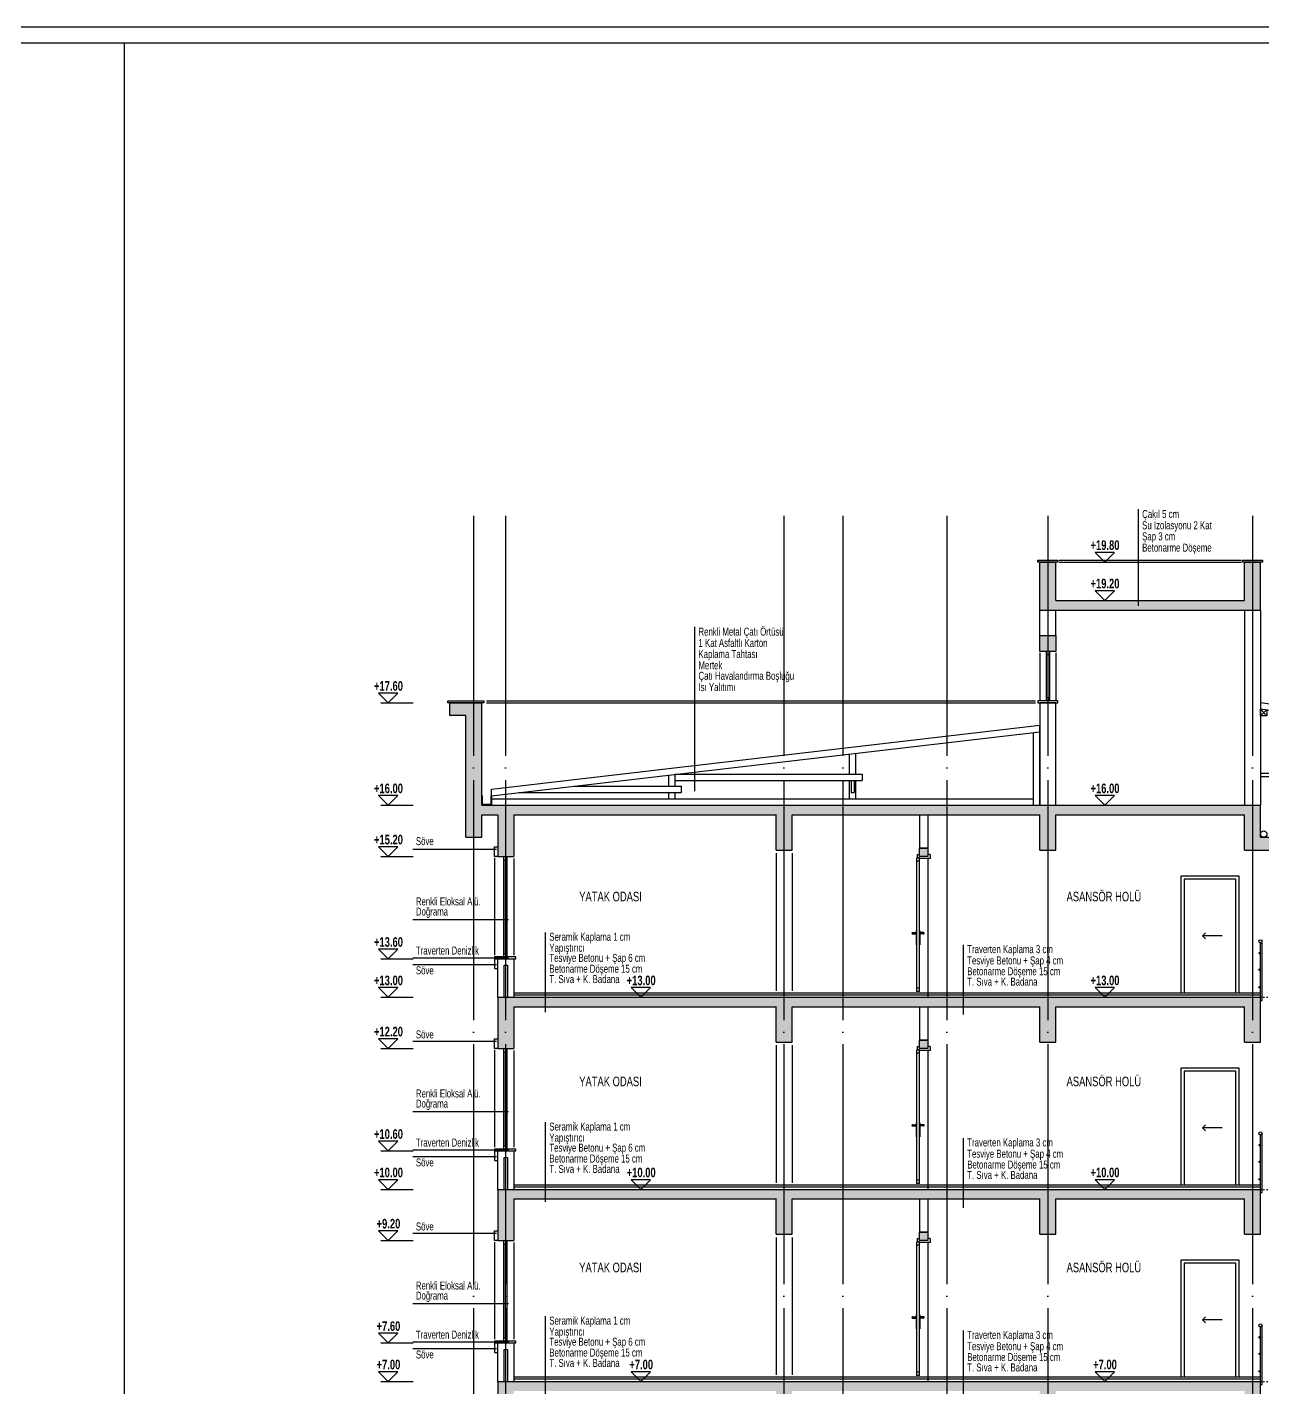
# Model space of a CAD drawing. Extents: x 460786 to 545292, y 30998 to 41694.
# Drawn here: x 505589 to 507520, y 39568 to 41694 of the extents above; entities that cross this region are included whole.
import ezdxf
from ezdxf.enums import TextEntityAlignment as Align

# ---------------------------------------------------------------- set-up
doc = ezdxf.new("R2010")
doc.units = 0
doc.header["$LTSCALE"] = 50
doc.header["$MEASUREMENT"] = 0
doc.linetypes.add('DASHDOT', pattern=[5.5, 5, -0.25, 0, -0.25])
doc.linetypes.add('DASHED', pattern=[0.1, 0, -0.1])
doc.layers.get('0').update_dxf_attribs({"linetype": 'CONTINUOUS'})
for name, color, linetype in [('A-Aks Dikey', 12, 'DASHDOT'), ('A-Betonarme', 6, 'CONTINUOUS'), ('A-Cam', 160, 'CONTINUOUS'), ('A-Dash', 9, 'DASHED'), ('A-Duvar', 7, 'CONTINUOUS'), ('A-Gör 2', 40, 'CONTINUOUS'), ('A-Gör 3', 25, 'CONTINUOUS'), ('A-Gör 4', 75, 'CONTINUOUS'), ('A-Kaplama', 133, 'CONTINUOUS'), ('A-Kapı', 2, 'CONTINUOUS'), ('A-Kot', 3, 'CONTINUOUS'), ('A-Lejant', 23, 'CONTINUOUS'), ('A-Malzeme', 32, 'CONTINUOUS'), ('A-Tarama 1', 9, 'CONTINUOUS'), ('A-Yazı 1', 200, 'CONTINUOUS')]:
    doc.layers.add(name, color=color, linetype=linetype)
doc.styles.add('blkan', font='arial.ttf', dxfattribs={"width": 0.9, "height": 12.5})
doc.styles.add('YAZI', font='arialbd.ttf', dxfattribs={"width": 0.9, "height": 150})

# ---------------------------------------------------------------- blocks, each defined once
blk = doc.blocks.new('A$C669F49F8')
at = {"layer": 'A-Betonarme', "ltscale": 20}
blk.add_line((24.7, 220), (11.7, 220), dxfattribs=at)
at = {"layer": 'A-Kapı', "ltscale": 20}
for p, q in [((11.7, 218), (7.5, 218)), ((7.5, 9), (7.5, 218)), ((11.7, 212.8), (7.5, 212.8)), ((8.2, 223), (8.2, 218)), ((8.2, 223), (11.7, 223)), ((8.2, 218), (11.7, 218)), ((11.7, 9), (11.7, 218)), ((11.7, 218), (11.7, 217)), ((28.2, 217), (11.7, 217)), ((28.2, 223), (24.7, 223)), ((24.7, 217), (24.7, 0)), ((28.2, 223), (28.2, 217)), ((11.7, 14.2), (7.5, 14.2)), ((11.7, 9), (7.5, 9))]:
    blk.add_line(p, q, dxfattribs=at)
at = {"layer": 'A-Kapı'}
for p, q in [((1, 101), (2, 101)), ((1, 101), (5.7, 101)), ((1, 99), (5.7, 99)), ((5.7, 101), (5.7, 99)), ((6.7, 100.9), (5.7, 100.9)), ((6.7, 99.1), (5.7, 99.1)), ((6.7, 104), (6.7, 82)), ((6.7, 104), (7.5, 104)), ((12.5, 104), (11.7, 104)), ((12.5, 104), (12.5, 82)), ((12.5, 100.9), (13.5, 100.9)), ((12.5, 99.1), (13.5, 99.1)), ((13.5, 101), (13.5, 99)), ((18.2, 101), (13.5, 101)), ((18.2, 99), (13.5, 99)), ((18.2, 101), (17.2, 101)), ((6.7, 82), (7.5, 82)), ((12.5, 82), (11.7, 82))]:
    blk.add_line(p, q, dxfattribs=at)
for centre, start, end in [((1, 100), 90, 270), ((18.2, 100), 270, 90)]:
    blk.add_arc(centre, 1, start, end, dxfattribs=at)
blk = doc.blocks.new('kot-k')
for p, q in [((9.4, 0), (-32.7, 0)), ((-12.6, 12.6), (12.6, 12.6)), ((0, 0), (-12.6, 12.6)), ((0, 0), (12.6, 12.6))]:
    blk.add_line(p, q)
at = {"style": 'YAZI', "width": 0.7}
blk.add_attdef('KOT', text='', height=12.5, dxfattribs=at).set_placement((0, 22), align=Align.MIDDLE_CENTER)

msp = doc.modelspace()

# ---------------------------------------------------------------- hatches: boundary and pattern name
at = {"layer": 'A-Tarama 1'}
h = msp.add_hatch(dxfattribs=at)
h.set_pattern_fill('ANSI33', color=256, scale=30, angle=180, style=0)
h.set_pattern_definition([(225, (46068.436, 5507.0595), (5.30330086, -5.30330086), []), (225, (46063.133, 5507.0595), (5.30330086, -5.30330086), [3.75, -1.875])])
h.paths.add_polyline_path([(515771.99, 38428.33), (515711.99, 38428.33), (515711.99, 38878.33), (514555.52, 38878.33), (514555.52, 38833.33), (513227.52, 38833.33), (513227.52, 38878.33), (511390.02, 38878.33), (511390.02, 38818.33), (511420.02, 38818.33), (511420.02, 38863.33), (511840.52, 38863.33), (511840.52, 38818.33), (511870.52, 38818.33), (511870.52, 38863.33), (512292.52, 38863.33), (512292.52, 38818.33), (512322.52, 38818.33), (512322.52, 38863.33), (512745.52, 38863.33), (512745.52, 38818.33), (512775.52, 38818.33), (512775.52, 38863.33), (513197.52, 38863.33), (513197.52, 38818.33), (513227.52, 38818.33), (514585.52, 38818.33), (514585.52, 38863.33), (515008.52, 38863.33), (515008.52, 38818.33), (515038.52, 38818.33), (515038.52, 38863.33), (515460.52, 38863.33), (515460.52, 38818.33), (515490.52, 38818.33), (515490.52, 38863.33), (515686.95, 38863.33), (515686.95, 38428.33), (508507.02, 38428.33), (508507.02, 38863.33), (508793.52, 38863.33), (508793.52, 38818.33), (508833.52, 38818.33), (508833.52, 38863.33), (509113.52, 38863.33), (509113.52, 38818.33), (509153.52, 38818.33), (509153.52, 38863.33), (509426.02, 38863.33), (509426.02, 38818.33), (509466.02, 38818.33), (509466.02, 38878.33), (508482.02, 38878.33), (508482.02, 38428.33), (508477.02, 38428.33), (508477.02, 38878.33), (507518.52, 38878.33), (507518.52, 38961.63), (507502.02, 38961.63), (507502.02, 38978.33), (506324.02, 38978.33), (506324.02, 38428.33), (506264.02, 38428.33), (506264.02, 38368.33), (515771.99, 38368.33)])
h.paths.add_polyline_path([(506349.02, 38428.33), (506349.02, 38963.33), (506687.02, 38963.33), (506687.02, 38918.33), (506707.02, 38918.33), (506707.02, 38963.33), (507157.02, 38963.33), (507157.02, 38918.33), (507197.02, 38918.33), (507197.02, 38963.33), (507478.52, 38963.33), (507478.52, 38918.33), (507488.52, 38918.33), (507488.52, 38863.33), (507803.52, 38863.33), (507803.52, 38818.33), (507843.52, 38818.33), (507843.52, 38863.33), (508452.02, 38863.33), (508452.02, 38428.33)], flags=16)
h.paths.add_polyline_path([(507611.81, 38911.65), (507581.02, 38911.65), (507581.02, 38928.31), (507550.1, 38928.31), (507550.1, 38944.97), (507532.02, 38944.97), (507532.02, 38961.63), (507518.52, 38961.63), (507518.52, 38928.32), (507611.09, 38878.33), (507642.49, 38878.33), (507642.49, 38894.99), (507611.81, 38894.99)], flags=16)
h.paths.add_polyline_path([(506784.02, 39263.33), (507171.02, 39263.33), (507171.02, 39208.33), (507196.02, 39208.33), (507196.02, 39263.33), (507491.02, 39263.33), (507491.02, 39208.33), (507516.02, 39208.33), (507516.02, 39278.33), (506324.02, 39278.33), (506324.02, 39198.33), (506349.02, 39198.33), (506349.02, 39263.33), (506759.02, 39263.33), (506759.02, 39208.33), (506784.02, 39208.33)])
h.paths.add_polyline_path([(506996.02, 39211.33), (506983.02, 39211.33), (506983.02, 39198.33), (506996.02, 39198.33)], flags=17)
h.paths.add_polyline_path([(506784.02, 39563.33), (507171.02, 39563.33), (507171.02, 39508.33), (507196.02, 39508.33), (507196.02, 39563.33), (507491.02, 39563.33), (507491.02, 39508.33), (507516.02, 39508.33), (507516.02, 39578.33), (506324.02, 39578.33), (506324.02, 39498.33), (506349.02, 39498.33), (506349.02, 39563.33), (506759.02, 39563.33), (506759.02, 39508.33), (506784.02, 39508.33)])
h.paths.add_polyline_path([(506996.02, 39511.33), (506983.02, 39511.33), (506983.02, 39498.33), (506996.02, 39498.33)], flags=17)
h.paths.add_polyline_path([(506784.02, 39863.33), (507171.02, 39863.33), (507171.02, 39808.33), (507196.02, 39808.33), (507196.02, 39863.33), (507491.02, 39863.33), (507491.02, 39808.33), (507516.02, 39808.33), (507516.02, 39878.33), (506324.02, 39878.33), (506324.02, 39798.33), (506349.02, 39798.33), (506349.02, 39863.33), (506759.02, 39863.33), (506759.02, 39808.33), (506784.02, 39808.33)])
h.paths.add_polyline_path([(506784.02, 40163.33), (507171.02, 40163.33), (507171.02, 40108.33), (507196.02, 40108.33), (507196.02, 40163.33), (507491.02, 40163.33), (507491.02, 40108.33), (507516.02, 40108.33), (507516.02, 40178.33), (506324.02, 40178.33), (506324.02, 40098.33), (506349.02, 40098.33), (506349.02, 40163.33), (506759.02, 40163.33), (506759.02, 40108.33), (506784.02, 40108.33)])
h.paths.add_polyline_path([(506996.02, 40111.33), (506983.02, 40111.33), (506983.02, 40098.33), (506996.02, 40098.33)], flags=17)
h.paths.add_polyline_path([(506996.02, 39811.33), (506983.02, 39811.33), (506983.02, 39798.33), (506996.02, 39798.33)], flags=17)
h.paths.add_polyline_path([(507196.02, 40463.33), (507491.02, 40463.33), (507491.02, 40408.33), (507532.02, 40408.33), (507532.02, 40428.33), (507516.02, 40428.33), (507516.02, 40478.33), (506299.02, 40478.33), (506299.02, 40638.33), (506249.02, 40638.33), (506249.02, 40618.33), (506274.02, 40618.33), (506274.02, 40428.33), (506299.02, 40428.33), (506299.02, 40463.33), (506324.02, 40463.33), (506324.02, 40398.33), (506349.02, 40398.33), (506349.02, 40463.33), (506759.02, 40463.33), (506759.02, 40408.33), (506784.02, 40408.33), (506784.02, 40463.33), (507171.02, 40463.33), (507171.02, 40408.33), (507196.02, 40408.33)])
h.paths.add_polyline_path([(506996.02, 40411.33), (506983.02, 40411.33), (506983.02, 40398.33), (506996.02, 40398.33)], flags=17)
h.paths.add_polyline_path([(507196.02, 40743.33), (507171.02, 40743.33), (507171.02, 40718.33), (507196.02, 40718.33)])
h.paths.add_polyline_path([(507516.02, 40858.33), (507491.02, 40858.33), (507491.02, 40798.33), (507196.02, 40798.33), (507196.02, 40858.33), (507171.02, 40858.33), (507171.02, 40783.33), (507516.02, 40783.33)])
h.paths.add_polyline_path([(508833.52, 39338.33), (508808.52, 39338.33), (508808.52, 39278.33), (508482.02, 39278.33), (508482.02, 39178.33), (508507.02, 39178.33), (508507.02, 39263.33), (508808.52, 39263.33), (508808.52, 39178.33), (508833.52, 39178.33)])
h.paths.add_polyline_path([(508477.02, 39278.33), (508467.02, 39278.33), (508467.02, 39358.33), (508502.02, 39358.33), (508502.02, 39378.33), (508477.02, 39378.33), (508452.02, 39378.33), (508452.02, 39278.33), (508452.02, 39178.33), (508477.02, 39178.33)])
h.paths.add_polyline_path([(511385.02, 39278.33), (510023.52, 39278.33), (510023.52, 39438.33), (509998.52, 39438.33), (509998.52, 39278.33), (509138.18, 39278.33), (509138.18, 39338.33), (509113.18, 39338.33), (509113.18, 39178.33), (509138.18, 39178.33), (509138.18, 39263.33), (509436.02, 39263.33), (509436.02, 39218.33), (509466.02, 39218.33), (509466.02, 39263.33), (509998.52, 39263.33), (509998.52, 39218.33), (510028.52, 39218.33), (510028.52, 39263.33), (510451.52, 39263.33), (510451.52, 39218.33), (510481.52, 39218.33), (510481.52, 39263.33), (510904.52, 39263.33), (510904.52, 39218.33), (510934.52, 39218.33), (510934.52, 39263.33), (511355.02, 39263.33), (511355.02, 39218.33), (511385.02, 39218.33)])
h.paths.add_polyline_path([(510033.52, 38863.33), (510446.52, 38863.33), (510446.52, 38818.33), (510486.52, 38818.33), (510486.52, 38863.33), (510899.52, 38863.33), (510899.52, 38818.33), (510939.52, 38818.33), (510939.52, 38863.33), (511355.02, 38863.33), (511355.02, 38698.33), (511385.02, 38698.33), (511385.02, 38878.33), (509993.52, 38878.33), (509993.52, 38818.33), (510033.52, 38818.33)], flags=17)
h.paths.add_polyline_path([(515686.95, 38478.33), (508507.02, 38478.33), (508507.02, 38468.33), (515686.95, 38468.33)], flags=17)
h.paths.add_polyline_path([(513454.02, 39423.33), (513529.77, 39423.33), (513529.77, 39318.33), (513559.77, 39318.33), (513559.77, 39423.33), (513650.52, 39423.33), (513650.52, 39318.33), (513680.52, 39318.33), (513680.52, 39423.33), (513770.77, 39423.33), (513770.77, 39318.33), (513800.77, 39318.33), (513800.77, 39423.33), (513876.52, 39423.33), (513876.52, 39318.33), (513906.52, 39318.33), (513906.52, 39423.33), (513982.27, 39423.33), (513982.27, 39318.33), (514012.27, 39318.33), (514012.27, 39423.33), (514102.52, 39423.33), (514102.52, 39318.33), (514132.52, 39318.33), (514132.52, 39423.33), (514223.27, 39423.33), (514223.27, 39318.33), (514253.27, 39318.33), (514253.27, 39423.33), (514329.02, 39423.33), (514329.02, 39318.33), (514359.02, 39318.33), (514359.02, 39423.33), (514434.77, 39423.33), (514434.77, 39318.33), (514464.77, 39318.33), (514464.77, 39423.33), (514555.52, 39423.33), (514555.52, 39318.33), (514605.52, 39318.33), (514605.52, 39363.33), (515008.52, 39363.33), (515008.52, 39198.33), (515038.52, 39198.33), (515038.52, 39263.33), (515460.52, 39263.33), (515460.52, 39218.33), (515490.52, 39218.33), (515490.52, 39263.33), (515681.99, 39263.33), (515681.99, 39178.33), (515711.99, 39178.33), (515711.99, 39418.33), (515746.99, 39418.33), (515746.99, 39438.33), (515681.99, 39438.33), (515681.99, 39278.33), (515038.52, 39278.33), (515038.52, 39378.33), (515038.52, 39416.33), (515018.52, 39416.33), (515018.52, 39378.33), (514605.52, 39378.33), (514605.52, 39458.33), (514555.52, 39458.33), (514555.52, 39438.33), (513227.52, 39438.33), (513227.52, 39458.33), (513177.52, 39458.33), (513177.52, 39378.33), (512765.52, 39378.33), (512765.52, 39416.33), (512745.52, 39416.33), (512745.52, 39378.33), (512745.52, 39278.33), (511390.02, 39278.33), (511390.02, 39218.33), (511420.02, 39218.33), (511420.02, 39263.33), (511840.52, 39263.33), (511840.52, 39218.33), (511870.52, 39218.33), (511870.52, 39263.33), (512292.52, 39263.33), (512292.52, 39218.33), (512322.52, 39218.33), (512322.52, 39263.33), (512745.52, 39263.33), (512745.52, 39198.33), (512775.52, 39198.33), (512775.52, 39363.33), (513177.52, 39363.33), (513177.52, 39318.33), (513227.52, 39318.33), (513227.52, 39423.33), (513318.27, 39423.33), (513318.27, 39318.33), (513348.27, 39318.33), (513348.27, 39423.33), (513424.02, 39423.33), (513424.02, 39318.33), (513454.02, 39318.33)])
h.paths.add_polyline_path([(512322.52, 39126.33), (512309.52, 39126.33), (512309.52, 39113.33), (512322.52, 39113.33)])
h.paths.add_polyline_path([(512758.52, 39126.33), (512745.52, 39126.33), (512745.52, 39113.33), (512758.52, 39113.33)])
h.paths.add_polyline_path([(515038.52, 39126.33), (515025.52, 39126.33), (515025.52, 39113.33), (515038.52, 39113.33)])

# ---------------------------------------------------------------- linework, layer by layer
at = {"layer": 'A-Aks Dikey', "ltscale": 1.5}
for p, q in [((506286.02, 40930.33), (506286.02, 38167.38)), ((506336.02, 40930.33), (506336.02, 38197.38)), ((506771.02, 40930.33), (506771.02, 38167.38)), ((506771.02, 40930.33), (506771.02, 38167.38)), ((506863.52, 40930.33), (506863.52, 38167.38)), ((507026.02, 40930.33), (507026.02, 38167.38)), ((507183.52, 40930.33), (507183.52, 38167.38)), ((507503.52, 40930.33), (507503.52, 38167.38))]:
    msp.add_line(p, q, dxfattribs=at)
at = {"layer": 'A-Betonarme'}
for p, q in [((507171.02, 40783.33), (507171.02, 40858.33)), ((507171.02, 40858.33), (507196.02, 40858.33)), ((507196.02, 40798.33), (507196.02, 40858.33)), ((507491.02, 40798.33), (507491.02, 40858.33)), ((507491.02, 40858.33), (507516.02, 40858.33)), ((507516.02, 40783.33), (507516.02, 40858.33)), ((507196.02, 40798.33), (507491.02, 40798.33)), ((507171.02, 40783.33), (507516.02, 40783.33)), ((506249.02, 40618.33), (506249.02, 40638.33)), ((506249.02, 40638.33), (506299.02, 40638.33)), ((506274.02, 40618.33), (506249.02, 40618.33)), ((506274.02, 40428.33), (506274.02, 40618.33)), ((506299.02, 40478.33), (506299.02, 40638.33)), ((506299.02, 40478.33), (507516.02, 40478.33)), ((507516.02, 40428.33), (507516.02, 40478.33)), ((506299.02, 40428.33), (506299.02, 40463.33)), ((506299.02, 40463.33), (506324.02, 40463.33)), ((506324.02, 40463.33), (506324.02, 40398.33)), ((506349.02, 40463.33), (506759.02, 40463.33)), ((506349.02, 40463.33), (506349.02, 40398.33)), ((506759.02, 40408.33), (506759.02, 40463.33)), ((506784.02, 40408.33), (506784.02, 40463.33)), ((506784.02, 40463.33), (507171.02, 40463.33)), ((507171.02, 40408.33), (507171.02, 40463.33)), ((507196.02, 40463.33), (507491.02, 40463.33)), ((507196.02, 40408.33), (507196.02, 40463.33)), ((507491.02, 40408.33), (507491.02, 40463.33)), ((506274.02, 40428.33), (506299.02, 40428.33)), ((507516.02, 40428.33), (507532.02, 40428.33)), ((506759.02, 40408.33), (506784.02, 40408.33)), ((506996.02, 40411.33), (506983.02, 40411.33)), ((506996.02, 40411.33), (506983.02, 40411.33)), ((507171.02, 40408.33), (507196.02, 40408.33)), ((507491.02, 40408.33), (507516.02, 40408.33)), ((507491.02, 40408.33), (507532.02, 40408.33)), ((506324.02, 40398.33), (506349.02, 40398.33)), ((506996.02, 40398.33), (506983.02, 40398.33)), ((506996.02, 40398.33), (506983.02, 40398.33)), ((506324.02, 40178.33), (507516.02, 40178.33)), ((506324.02, 40178.33), (506324.02, 40098.33)), ((506324.02, 40178.33), (507516.02, 40178.33)), ((507516.02, 40108.33), (507516.02, 40178.33)), ((506349.02, 40163.33), (506759.02, 40163.33)), ((506349.02, 40163.33), (506349.02, 40098.33)), ((506759.02, 40108.33), (506759.02, 40163.33)), ((506784.02, 40108.33), (506784.02, 40163.33)), ((506784.02, 40163.33), (507171.02, 40163.33)), ((507171.02, 40108.33), (507171.02, 40163.33)), ((507196.02, 40163.33), (507491.02, 40163.33)), ((507196.02, 40108.33), (507196.02, 40163.33)), ((507491.02, 40108.33), (507491.02, 40163.33)), ((506759.02, 40108.33), (506784.02, 40108.33)), ((506996.02, 40111.33), (506983.02, 40111.33)), ((506996.02, 40111.33), (506983.02, 40111.33)), ((507171.02, 40108.33), (507196.02, 40108.33)), ((507491.02, 40108.33), (507516.02, 40108.33)), ((506324.02, 40098.33), (506349.02, 40098.33)), ((506996.02, 40098.33), (506983.02, 40098.33)), ((506996.02, 40098.33), (506983.02, 40098.33)), ((506324.02, 39878.33), (507516.02, 39878.33)), ((506324.02, 39878.33), (506324.02, 39798.33)), ((506324.02, 39878.33), (507516.02, 39878.33)), ((507516.02, 39808.33), (507516.02, 39878.33)), ((506349.02, 39863.33), (506759.02, 39863.33)), ((506349.02, 39863.33), (506349.02, 39798.33)), ((506759.02, 39808.33), (506759.02, 39863.33)), ((506784.02, 39808.33), (506784.02, 39863.33)), ((506784.02, 39863.33), (507171.02, 39863.33)), ((507171.02, 39808.33), (507171.02, 39863.33)), ((507196.02, 39863.33), (507491.02, 39863.33)), ((507196.02, 39808.33), (507196.02, 39863.33)), ((507491.02, 39808.33), (507491.02, 39863.33)), ((506996.02, 39811.33), (506983.02, 39811.33)), ((506996.02, 39811.33), (506983.02, 39811.33)), ((506324.02, 39798.33), (506349.02, 39798.33)), ((506759.02, 39808.33), (506784.02, 39808.33)), ((506996.02, 39798.33), (506983.02, 39798.33)), ((506996.02, 39798.33), (506983.02, 39798.33)), ((507171.02, 39808.33), (507196.02, 39808.33)), ((507491.02, 39808.33), (507516.02, 39808.33)), ((506324.02, 39578.33), (507516.02, 39578.33)), ((506324.02, 39578.33), (506324.02, 39498.33)), ((506324.02, 39578.33), (507516.02, 39578.33)), ((507516.02, 39508.33), (507516.02, 39578.33))]:
    msp.add_line(p, q, dxfattribs=at)
for points in [[(507171.02, 40743.33), (507196.02, 40743.33), (507196.02, 40718.33), (507171.02, 40718.33)], [(506983.02, 40411.33), (506996.02, 40411.33), (506996.02, 40398.33), (506983.02, 40398.33)], [(506983.02, 40411.33), (506996.02, 40411.33), (506996.02, 40398.33), (506983.02, 40398.33)], [(506983.02, 40111.33), (506996.02, 40111.33), (506996.02, 40098.33), (506983.02, 40098.33)], [(506983.02, 40111.33), (506996.02, 40111.33), (506996.02, 40098.33), (506983.02, 40098.33)], [(506983.02, 39811.33), (506996.02, 39811.33), (506996.02, 39798.33), (506983.02, 39798.33)], [(506983.02, 39811.33), (506996.02, 39811.33), (506996.02, 39798.33), (506983.02, 39798.33)]]:
    msp.add_lwpolyline(points, close=True, dxfattribs=at)
at = {"layer": 'A-Cam'}
for p, q in [((507181.02, 40718.33), (507181.02, 40641.33)), ((507186.02, 40713.33), (507181.02, 40713.33)), ((507183.52, 40713.33), (507183.52, 40646.33)), ((507186.02, 40718.33), (507186.02, 40641.33)), ((507186.02, 40718.33), (507186.02, 40713.33)), ((507186.02, 40646.33), (507181.02, 40646.33)), ((507186.02, 40641.33), (507186.02, 40646.33)), ((506333.52, 40241.33), (506333.52, 40398.33)), ((506333.52, 40393.33), (506338.52, 40393.33)), ((506336.02, 40246.33), (506336.02, 40393.33)), ((506338.52, 40241.33), (506338.52, 40398.33)), ((506333.52, 40246.33), (506338.52, 40246.33)), ((506333.52, 39941.33), (506333.52, 40098.33)), ((506333.52, 40093.33), (506338.52, 40093.33)), ((506336.02, 39946.33), (506336.02, 40093.33)), ((506338.52, 39941.33), (506338.52, 40098.33)), ((506333.52, 39946.33), (506338.52, 39946.33)), ((506333.52, 39641.33), (506333.52, 39798.33)), ((506333.52, 39793.33), (506338.52, 39793.33)), ((506336.02, 39646.33), (506336.02, 39793.33)), ((506338.52, 39641.33), (506338.52, 39798.33)), ((506333.52, 39646.33), (506338.52, 39646.33))]:
    msp.add_line(p, q, dxfattribs=at)
at = {"layer": 'A-Dash'}
for p, q in [((507516.02, 40178.33), (508282.02, 40178.33)), ((507516.02, 39878.33), (508282.02, 39878.33)), ((507516.02, 39578.33), (508282.02, 39578.33))]:
    msp.add_line(p, q, dxfattribs=at)
at = {"layer": 'A-Duvar'}
for p, q in [((507171.02, 40743.33), (507171.02, 40783.33)), ((507196.02, 40743.33), (507196.02, 40783.33)), ((507491.02, 40783.33), (507491.02, 40478.33)), ((507516.02, 40783.33), (507516.02, 40478.33)), ((507171.02, 40638.33), (507171.02, 40478.33)), ((507196.02, 40478.33), (507196.02, 40638.33)), ((507516.21, 40628.21), (507516.02, 40628.21)), ((507171.02, 40478.33), (507171.02, 40603.33)), ((506983.02, 40463.33), (506983.02, 40411.33)), ((506996.02, 40463.33), (506996.02, 40411.33)), ((506324.02, 40178.33), (506324.02, 40238.33)), ((506349.02, 40238.33), (506349.02, 40178.33)), ((506334.02, 40178.33), (506334.02, 40228.33)), ((506334.02, 40228.33), (506339.02, 40228.33)), ((506339.02, 40228.33), (506339.02, 40178.33)), ((506983.02, 40163.33), (506983.02, 40111.33)), ((506996.02, 40163.33), (506996.02, 40111.33)), ((506324.02, 39878.33), (506324.02, 39938.33)), ((506349.02, 39938.33), (506349.02, 39878.33)), ((506334.02, 39878.33), (506334.02, 39928.33)), ((506334.02, 39928.33), (506339.02, 39928.33)), ((506339.02, 39928.33), (506339.02, 39878.33)), ((506983.02, 39863.33), (506983.02, 39811.33)), ((506996.02, 39863.33), (506996.02, 39811.33)), ((506324.02, 39578.33), (506324.02, 39638.33)), ((506334.02, 39578.33), (506334.02, 39628.33)), ((506334.02, 39628.33), (506339.02, 39628.33)), ((506339.02, 39628.33), (506339.02, 39578.33)), ((506349.02, 39638.33), (506349.02, 39578.33))]:
    msp.add_line(p, q, dxfattribs=at)
at = {"layer": 'A-Gör 2'}
for p, q in [((507168.02, 40858.33), (507168.02, 40861.33)), ((507168.02, 40861.33), (507196.02, 40861.33)), ((507171.02, 40858.33), (507168.02, 40858.33)), ((507199.02, 40858.33), (507168.02, 40858.33)), ((507171.02, 40858.33), (507196.02, 40858.33)), ((507196.02, 40861.33), (507199.02, 40861.33)), ((507199.02, 40861.33), (507199.02, 40858.33)), ((507201.41, 40861.33), (507485.77, 40861.33)), ((507201.41, 40858.33), (507485.77, 40858.33)), ((507488.02, 40858.33), (507488.02, 40861.33)), ((507488.02, 40861.33), (507516.02, 40861.33)), ((507491.02, 40858.33), (507488.02, 40858.33)), ((507519.02, 40858.33), (507488.02, 40858.33)), ((507516.02, 40858.33), (507491.02, 40858.33)), ((507491.02, 40858.33), (507516.02, 40858.33)), ((507516.02, 40861.33), (507519.02, 40861.33)), ((507519.02, 40861.33), (507519.02, 40858.33)), ((507171.02, 40716.25), (507171.02, 40642.75)), ((507196.02, 40716.25), (507196.02, 40642.75)), ((506306.44, 40641.33), (507164.42, 40641.33)), ((506299.02, 40638.33), (506249.02, 40638.33)), ((506306.44, 40638.33), (507164.42, 40638.33)), ((507196.02, 40638.33), (507171.02, 40638.33)), ((507516.02, 40528.33), (508274.52, 40528.33)), ((507516.02, 40523.33), (507561.02, 40523.33)), ((506319.02, 40238.33), (506349.02, 40238.33)), ((506319.02, 39938.33), (506349.02, 39938.33)), ((506319.02, 39638.33), (506349.02, 39638.33))]:
    msp.add_line(p, q, dxfattribs=at)
for points in [[(506249.02, 40638.33), (506246.02, 40638.33), (506246.02, 40641.33), (506299.02, 40641.33), (506302.02, 40641.33), (506302.02, 40638.33), (506249.02, 40638.33)], [(507186.02, 40641.33), (507171.02, 40641.33), (507168.02, 40641.33), (507168.02, 40638.33), (507199.02, 40638.33)], [(507186.02, 40638.33), (507196.02, 40638.33), (507199.02, 40638.33), (507199.02, 40641.33), (507186.02, 40641.33)], [(506324.02, 40398.33), (506319.02, 40398.33), (506319.02, 40413.33), (506324.02, 40413.33)], [(506349.02, 40238.33), (506352.02, 40238.33), (506352.02, 40241.33), (506319.02, 40241.33), (506319.02, 40238.33)], [(506324.02, 40238.33), (506319.02, 40238.33), (506319.02, 40223.33), (506324.02, 40223.33)], [(506324.02, 40098.33), (506319.02, 40098.33), (506319.02, 40113.33), (506324.02, 40113.33)], [(506349.02, 39938.33), (506352.02, 39938.33), (506352.02, 39941.33), (506319.02, 39941.33), (506319.02, 39938.33)], [(506324.02, 39938.33), (506319.02, 39938.33), (506319.02, 39923.33), (506324.02, 39923.33)], [(506324.02, 39798.33), (506319.02, 39798.33), (506319.02, 39813.33), (506324.02, 39813.33)], [(506349.02, 39638.33), (506352.02, 39638.33), (506352.02, 39641.33), (506319.02, 39641.33), (506319.02, 39638.33)], [(506324.02, 39638.33), (506319.02, 39638.33), (506319.02, 39623.33), (506324.02, 39623.33)]]:
    msp.add_lwpolyline(points, dxfattribs=at)
for points in [[(506319.02, 40413.33), (506324.02, 40413.33), (506324.02, 40398.33), (506319.02, 40398.33)], [(506319.02, 40223.33), (506324.02, 40223.33), (506324.02, 40238.33), (506319.02, 40238.33)], [(506319.02, 40113.33), (506324.02, 40113.33), (506324.02, 40098.33), (506319.02, 40098.33)], [(506319.02, 39923.33), (506324.02, 39923.33), (506324.02, 39938.33), (506319.02, 39938.33)], [(506319.02, 39813.33), (506324.02, 39813.33), (506324.02, 39798.33), (506319.02, 39798.33)], [(506319.02, 39623.33), (506324.02, 39623.33), (506324.02, 39638.33), (506319.02, 39638.33)]]:
    msp.add_lwpolyline(points, close=True, dxfattribs=at)
at = {"layer": 'A-Gör 3'}
for p, q in [((508299.52, 40528.33), (507516.02, 40638.33)), ((508227.59, 40528.33), (507516.02, 40628.23)), ((506314.02, 40503.4), (507171.02, 40603.33)), ((506314.02, 40493.33), (507171.02, 40593.23)), ((507161.02, 40478.33), (507161.02, 40591.77)), ((506873.69, 40526.83), (506873.69, 40558.57)), ((506883.69, 40526.83), (506883.69, 40559.73)), ((506591.35, 40508.33), (506591.35, 40525.66)), ((506601.35, 40508.33), (506601.35, 40526.83)), ((506601.35, 40526.83), (506893.69, 40526.83)), ((506601.35, 40516.83), (506893.69, 40516.83)), ((506873.69, 40488.33), (506873.69, 40516.83)), ((506873.69, 40516.83), (506883.69, 40516.83)), ((506876.19, 40516.83), (506876.19, 40498.33)), ((506881.19, 40516.83), (506881.19, 40498.33)), ((506883.69, 40488.33), (506883.69, 40516.83)), ((506893.69, 40526.83), (506893.69, 40516.83)), ((506314.02, 40493.33), (506314.02, 40503.4)), ((506356.91, 40498.33), (506611.35, 40498.33)), ((506442.7, 40508.33), (506611.35, 40508.33)), ((506591.35, 40488.33), (506591.35, 40498.33)), ((506601.35, 40488.33), (506601.35, 40498.33)), ((506611.35, 40498.33), (506611.35, 40508.33)), ((506876.19, 40498.33), (506881.19, 40498.33)), ((506314.02, 40488.33), (507161.02, 40488.33)), ((506319.02, 40396.05), (506319.02, 40244.33)), ((506349.02, 40395.33), (506349.02, 40244.33)), ((506759.02, 40403.33), (506759.02, 40188.33)), ((506784.02, 40403.33), (506784.02, 40188.33)), ((507425.5, 40274.33), (507430.24, 40279.07)), ((507455.97, 40274.33), (507425.5, 40274.33)), ((507425.5, 40274.33), (507430.24, 40269.6)), ((506319.02, 40096.05), (506319.02, 39944.33)), ((506349.02, 40095.33), (506349.02, 39944.33)), ((506759.02, 40103.33), (506759.02, 39888.33)), ((506784.02, 40103.33), (506784.02, 39888.33)), ((507425.5, 39974.33), (507430.24, 39979.07)), ((507455.97, 39974.33), (507425.5, 39974.33)), ((507425.5, 39974.33), (507430.24, 39969.6)), ((506319.02, 39796.05), (506319.02, 39644.33)), ((506349.02, 39795.33), (506349.02, 39644.33)), ((506759.02, 39803.33), (506759.02, 39588.33)), ((506784.02, 39803.33), (506784.02, 39588.33)), ((507425.5, 39674.33), (507430.24, 39679.07)), ((507455.97, 39674.33), (507425.5, 39674.33)), ((507425.5, 39674.33), (507430.24, 39669.6))]:
    msp.add_line(p, q, dxfattribs=at)
for points in [[(507526.02, 40626.83), (507526.02, 40618.21), (507516.02, 40618.21), (507516.02, 40628.21), (507526.02, 40618.21)], [(507516.02, 40618.21), (507524.81, 40627)], [(507392.02, 40185.33), (507392.02, 40368.33), (507482.02, 40368.33), (507482.02, 40185.33)], [(507397.02, 40185.33), (507397.02, 40363.33), (507477.02, 40363.33), (507477.02, 40185.33)], [(507392.02, 39885.33), (507392.02, 40068.33), (507482.02, 40068.33), (507482.02, 39885.33)], [(507397.02, 39885.33), (507397.02, 40063.33), (507477.02, 40063.33), (507477.02, 39885.33)], [(507392.02, 39585.33), (507392.02, 39768.33), (507482.02, 39768.33), (507482.02, 39585.33)], [(507397.02, 39585.33), (507397.02, 39763.33), (507477.02, 39763.33), (507477.02, 39585.33)]]:
    msp.add_lwpolyline(points, dxfattribs=at)
at = {"layer": 'A-Gör 4'}
for p, q in [((506299.02, 40493.33), (506300.02, 40493.33)), ((506313.02, 40493.33), (506314.02, 40493.33)), ((506314.02, 40478.33), (506314.02, 40493.33)), ((507516.02, 40173.33), (507516.02, 40263.33)), ((507516.02, 40263.33), (507518.52, 40263.33)), ((507518.52, 40173.33), (507518.52, 40263.33)), ((507516.02, 40173.33), (507518.52, 40173.33)), ((507516.02, 39873.33), (507516.02, 39963.33)), ((507516.02, 39963.33), (507518.52, 39963.33)), ((507518.52, 39873.33), (507518.52, 39963.33)), ((507516.02, 39873.33), (507518.52, 39873.33)), ((507516.02, 39573.33), (507516.02, 39663.33)), ((507516.02, 39663.33), (507518.52, 39663.33)), ((507518.52, 39573.33), (507518.52, 39663.33)), ((507516.02, 39573.33), (507518.52, 39573.33))]:
    msp.add_line(p, q, dxfattribs=at)
for points in [[(506314.02, 40493.33), (506314.02, 40478.33), (506299.02, 40478.33), (506299.02, 40493.33)], [(506313.02, 40493.33), (506313.02, 40479.33), (506300.02, 40479.33), (506300.02, 40493.33)]]:
    msp.add_lwpolyline(points, dxfattribs=at)
for centre, radius in [((507521.02, 40433.33), 5), ((507516.02, 40265.83), 2.5), ((507514.77, 40247.33), 1.25), ((507514.77, 40221.33), 1.25), ((507514.77, 40194.08), 1.25), ((507516.02, 39965.83), 2.5), ((507514.77, 39947.33), 1.25), ((507514.77, 39921.33), 1.25), ((507514.77, 39894.08), 1.25), ((507516.02, 39665.83), 2.5), ((507514.77, 39647.33), 1.25), ((507514.77, 39621.33), 1.25), ((507514.77, 39594.08), 1.25)]:
    msp.add_circle(centre, radius, dxfattribs=at)
at = {"layer": 'A-Kaplama'}
for p, q in [((506349.02, 40185.33), (507516.02, 40185.33)), ((506349.02, 40182.33), (507516.02, 40182.33)), ((506349.02, 39885.33), (507516.02, 39885.33)), ((506349.02, 39882.33), (507516.02, 39882.33)), ((506349.02, 39585.33), (507516.02, 39585.33)), ((506349.02, 39582.33), (507516.02, 39582.33))]:
    msp.add_line(p, q, dxfattribs=at)
at = {"layer": 'A-Lejant'}
msp.add_line((505740.54, 37218.81), (505740.54, 41668.81), dxfattribs=at)
msp.add_lwpolyline([(460786.15, 41693.81), (460786.15, 37193.81), (545291.84, 37193.81), (545291.84, 41693.81), (460786.15, 41693.81)], dxfattribs=at)
msp.add_lwpolyline([(460811.15, 41668.81), (460811.15, 37218.81), (545266.84, 37218.81), (545266.84, 41668.81)], close=True, dxfattribs=at)
at = {"layer": 'A-Malzeme'}
for p, q in [((507324.63, 40940.82), (507324.63, 40789.86)), ((506631.25, 40757), (506631.25, 40500.5)), ((506191.3, 40409.99), (506322.21, 40409.99)), ((506191.3, 40299.97), (506340.63, 40299.97)), ((506398.24, 40279.67), (506398.24, 40155.24)), ((507051.29, 40260.29), (507051.29, 40151.23)), ((506191.3, 40239.91), (506340.63, 40239.91)), ((506191.3, 40229.67), (506322.21, 40229.67)), ((506191.3, 40109.99), (506322.21, 40109.99)), ((506191.3, 39999.97), (506340.63, 39999.97)), ((506398.24, 39983.14), (506398.24, 39858.71)), ((506191.3, 39939.91), (506340.63, 39939.91)), ((507051.29, 39958.33), (507051.29, 39849.27)), ((506191.3, 39929.67), (506322.21, 39929.67)), ((506191.3, 39809.99), (506322.21, 39809.99)), ((506191.3, 39699.97), (506340.63, 39699.97)), ((506398.24, 39680.03), (506398.24, 39555.6)), ((507051.29, 39657.67), (507051.29, 39548.6)), ((506191.3, 39639.91), (506340.63, 39639.91)), ((506191.3, 39629.67), (506322.21, 39629.67))]:
    msp.add_line(p, q, dxfattribs=at)

# ---------------------------------------------------------------- block references
at = {"layer": 'A-Betonarme'}
for p in [(506971.32, 40178.33), (506971.32, 39878.33), (506971.32, 39578.33)]:
    msp.add_blockref('A$C669F49F8', p, dxfattribs=at)
at = {"layer": 'A-Kot'}
ref = msp.add_blockref('kot-k', (507272.59, 40858.33), dxfattribs=dict(at, xscale=-1.200000000186265, yscale=1.200000000186265, zscale=1.200000000186265))
ref.add_attrib('KOT', '+19.80', dxfattribs={"layer": '0', "height": 15, "style": 'YAZI', "width": 0.7}).set_placement((507272.97, 40884.73), align=Align.MIDDLE_CENTER)
ref = msp.add_blockref('kot-k', (507272.59, 40798.33), dxfattribs=dict(at, xscale=-1.200000000186265, yscale=1.200000000186265, zscale=1.200000000186265))
ref.add_attrib('KOT', '+19.20', dxfattribs={"layer": '0', "height": 15, "style": 'YAZI', "width": 0.7}).set_placement((507272.97, 40824.73), align=Align.MIDDLE_CENTER)
ref = msp.add_blockref('kot-k', (506152.8, 40638.33), dxfattribs=dict(at, xscale=-1.200000000186265, yscale=1.200000000186265, zscale=1.200000000186265))
ref.add_attrib('KOT', '+17.60', dxfattribs={"layer": '0', "height": 15, "style": 'YAZI', "width": 0.7}).set_placement((506153.18, 40664.73), align=Align.MIDDLE_CENTER)
ref = msp.add_blockref('kot-k', (506152.8, 40478.33), dxfattribs=dict(at, xscale=-1.200000000186265, yscale=1.200000000186265, zscale=1.200000000186265))
ref.add_attrib('KOT', '+16.00', dxfattribs={"layer": '0', "height": 15, "style": 'YAZI', "width": 0.7}).set_placement((506153.18, 40504.73), align=Align.MIDDLE_CENTER)
ref = msp.add_blockref('kot-k', (507272.59, 40478.33), dxfattribs=dict(at, xscale=-1.200000000186265, yscale=1.200000000186265, zscale=1.200000000186265))
ref.add_attrib('KOT', '+16.00', dxfattribs={"layer": '0', "height": 15, "style": 'YAZI', "width": 0.7}).set_placement((507272.97, 40504.73), align=Align.MIDDLE_CENTER)
ref = msp.add_blockref('kot-k', (506152.8, 40398.33), dxfattribs=dict(at, xscale=-1.200000000186265, yscale=1.200000000186265, zscale=1.200000000186265))
ref.add_attrib('KOT', '+15.20', dxfattribs={"layer": '0', "height": 15, "style": 'YAZI', "width": 0.7}).set_placement((506153.18, 40424.73), align=Align.MIDDLE_CENTER)
ref = msp.add_blockref('kot-k', (506152.8, 40238.33), dxfattribs=dict(at, xscale=-1.200000000186265, yscale=1.200000000186265, zscale=1.200000000186265))
ref.add_attrib('KOT', '+13.60', dxfattribs={"layer": '0', "height": 15, "style": 'YAZI', "width": 0.7}).set_placement((506153.18, 40264.73), align=Align.MIDDLE_CENTER)
ref = msp.add_blockref('kot-k', (506152.8, 40178.33), dxfattribs=dict(at, xscale=-1.200000000186265, yscale=1.200000000186265, zscale=1.200000000186265))
ref.add_attrib('KOT', '+13.00', dxfattribs={"layer": '0', "height": 15, "style": 'YAZI', "width": 0.7}).set_placement((506153.18, 40204.73), align=Align.MIDDLE_CENTER)
ref = msp.add_blockref('kot-k', (506547.76, 40178.33), dxfattribs=dict(at, xscale=-1.200000000186265, yscale=1.200000000186265, zscale=1.200000000186265))
ref.add_attrib('KOT', '+13.00', dxfattribs={"layer": '0', "height": 15, "style": 'YAZI', "width": 0.7}).set_placement((506548.14, 40204.73), align=Align.MIDDLE_CENTER)
ref = msp.add_blockref('kot-k', (507272.59, 40178.33), dxfattribs=dict(at, xscale=-1.200000000186265, yscale=1.200000000186265, zscale=1.200000000186265))
ref.add_attrib('KOT', '+13.00', dxfattribs={"layer": '0', "height": 15, "style": 'YAZI', "width": 0.7}).set_placement((507272.97, 40204.73), align=Align.MIDDLE_CENTER)
ref = msp.add_blockref('kot-k', (506152.8, 40098.33), dxfattribs=dict(at, xscale=-1.200000000186265, yscale=1.200000000186265, zscale=1.200000000186265))
ref.add_attrib('KOT', '+12.20', dxfattribs={"layer": '0', "height": 15, "style": 'YAZI', "width": 0.7}).set_placement((506153.18, 40124.73), align=Align.MIDDLE_CENTER)
ref = msp.add_blockref('kot-k', (506152.8, 39938.33), dxfattribs=dict(at, xscale=-1.200000000186265, yscale=1.200000000186265, zscale=1.200000000186265))
ref.add_attrib('KOT', '+10.60', dxfattribs={"layer": '0', "height": 15, "style": 'YAZI', "width": 0.7}).set_placement((506153.18, 39964.73), align=Align.MIDDLE_CENTER)
ref = msp.add_blockref('kot-k', (506152.8, 39878.33), dxfattribs=dict(at, xscale=-1.200000000186265, yscale=1.200000000186265, zscale=1.200000000186265))
ref.add_attrib('KOT', '+10.00', dxfattribs={"layer": '0', "height": 15, "style": 'YAZI', "width": 0.7}).set_placement((506153.18, 39904.73), align=Align.MIDDLE_CENTER)
ref = msp.add_blockref('kot-k', (506547.76, 39878.33), dxfattribs=dict(at, xscale=-1.200000000186265, yscale=1.200000000186265, zscale=1.200000000186265))
ref.add_attrib('KOT', '+10.00', dxfattribs={"layer": '0', "height": 15, "style": 'YAZI', "width": 0.7}).set_placement((506548.14, 39904.73), align=Align.MIDDLE_CENTER)
ref = msp.add_blockref('kot-k', (507272.59, 39878.33), dxfattribs=dict(at, xscale=-1.200000000186265, yscale=1.200000000186265, zscale=1.200000000186265))
ref.add_attrib('KOT', '+10.00', dxfattribs={"layer": '0', "height": 15, "style": 'YAZI', "width": 0.7}).set_placement((507272.97, 39904.73), align=Align.MIDDLE_CENTER)
ref = msp.add_blockref('kot-k', (506152.8, 39798.33), dxfattribs=dict(at, xscale=-1.200000000186265, yscale=1.200000000186265, zscale=1.200000000186265))
ref.add_attrib('KOT', '+9.20', dxfattribs={"layer": '0', "height": 15, "style": 'YAZI', "width": 0.7}).set_placement((506153.18, 39824.73), align=Align.MIDDLE_CENTER)
ref = msp.add_blockref('kot-k', (506152.8, 39638.33), dxfattribs=dict(at, xscale=-1.200000000186265, yscale=1.200000000186265, zscale=1.200000000186265))
ref.add_attrib('KOT', '+7.60', dxfattribs={"layer": '0', "height": 15, "style": 'YAZI', "width": 0.7}).set_placement((506153.18, 39664.73), align=Align.MIDDLE_CENTER)
ref = msp.add_blockref('kot-k', (506152.8, 39578.33), dxfattribs=dict(at, xscale=-1.200000000186265, yscale=1.200000000186265, zscale=1.200000000186265))
ref.add_attrib('KOT', '+7.00', dxfattribs={"layer": '0', "height": 15, "style": 'YAZI', "width": 0.7}).set_placement((506153.18, 39604.73), align=Align.MIDDLE_CENTER)
ref = msp.add_blockref('kot-k', (506547.76, 39578.33), dxfattribs=dict(at, xscale=-1.200000000186265, yscale=1.200000000186265, zscale=1.200000000186265))
ref.add_attrib('KOT', '+7.00', dxfattribs={"layer": '0', "height": 15, "style": 'YAZI', "width": 0.7}).set_placement((506548.14, 39604.73), align=Align.MIDDLE_CENTER)
ref = msp.add_blockref('kot-k', (507272.59, 39578.33), dxfattribs=dict(at, xscale=-1.200000000186265, yscale=1.200000000186265, zscale=1.200000000186265))
ref.add_attrib('KOT', '+7.00', dxfattribs={"layer": '0', "height": 15, "style": 'YAZI', "width": 0.7}).set_placement((507272.97, 39604.73), align=Align.MIDDLE_CENTER)

# ---------------------------------------------------------------- texts
at = {"layer": 'A-Malzeme', "style": 'blkan', "width": 0.7}
for s, p in [('Çakıl 5 cm', (507331.03, 40927.12)), ('Su İzolasyonu 2 Kat', (507331.03, 40909.49)), ('Şap 3 cm', (507331.03, 40892.22)), ('Betonarme Döşeme', (507331.03, 40874.59)), ('Renkli Metal Çatı Örtüsü', (506637.65, 40743.3)), ('1 Kat Asfaltlı Karton', (506637.65, 40725.67)), ('Kaplama Tahtası', (506637.65, 40708.4)), ('Mertek', (506637.65, 40690.77)), ('Çatı Havalandırma Boşluğu', (506637.65, 40674.37)), ('Isı Yalıtımı', (506637.65, 40656.74)), ('Söve ', (506196.07, 40416.09)), ('Renkli Eloksal Alü.', (506196.07, 40321.86)), ('Doğrama', (506196.07, 40306.1)), ('Seramik Kaplama 1 cm', (506404.63, 40266.68)), ('Traverten Denizlik', (506196.07, 40245.14)), ('Yapıştırıcı', (506404.63, 40249.44)), ('Traverten Kaplama 3 cm', (507057.68, 40247.3)), ('Tesviye Betonu + Şap 6 cm', (506404.63, 40233.69)), ('Tesviye Betonu + Şap 4 cm', (507057.68, 40229.68)), ('Söve ', (506196.07, 40214.14)), ('Betonarme Döşeme 15 cm', (506404.63, 40216.73)), ('Betonarme Döşeme 15 cm', (507057.68, 40212.72)), ('T. Sıva + K. Badana', (506404.63, 40200.53)), ('T. Sıva + K. Badana', (507057.68, 40196.52)), ('Söve ', (506196.07, 40114.12)), ('Renkli Eloksal Alü.', (506196.07, 40021.86)), ('Doğrama', (506196.07, 40006.1)), ('Seramik Kaplama 1 cm', (506404.63, 39970.15)), ('Yapıştırıcı', (506404.63, 39952.91)), ('Traverten Denizlik', (506196.07, 39945.14)), ('Tesviye Betonu + Şap 6 cm', (506404.63, 39937.16)), ('Traverten Kaplama 3 cm', (507057.68, 39945.35)), ('Tesviye Betonu + Şap 4 cm', (507057.68, 39927.72)), ('Söve ', (506196.07, 39914.14)), ('T. Sıva + K. Badana', (506404.63, 39904)), ('Betonarme Döşeme 15 cm', (506404.63, 39920.2)), ('Betonarme Döşeme 15 cm', (507057.68, 39910.76)), ('T. Sıva + K. Badana', (507057.68, 39894.56)), ('Söve ', (506196.07, 39814.12)), ('Renkli Eloksal Alü.', (506196.07, 39721.86)), ('Doğrama', (506196.07, 39706.1)), ('Yapıştırıcı', (506404.63, 39649.8)), ('Seramik Kaplama 1 cm', (506404.63, 39667.05)), ('Traverten Denizlik', (506196.07, 39645.14)), ('Tesviye Betonu + Şap 6 cm', (506404.63, 39634.05)), ('Traverten Kaplama 3 cm', (507057.68, 39644.68)), ('Tesviye Betonu + Şap 4 cm', (507057.68, 39627.05)), ('Söve ', (506196.07, 39614.14)), ('Betonarme Döşeme 15 cm', (506404.63, 39617.09)), ('Betonarme Döşeme 15 cm', (507057.68, 39610.09)), ('T. Sıva + K. Badana', (506404.63, 39600.89)), ('T. Sıva + K. Badana', (507057.68, 39593.9))]:
    msp.add_text(s, height=12.5, dxfattribs=at).set_placement(p)
at = {"layer": 'A-Yazı 1', "style": 'blkan', "width": 0.7}
for s, p in [('YATAK ODASI', (506451.31, 40328.22)), ('ASANSÖR HOLÜ', (507212.93, 40328.22)), ('YATAK ODASI', (506451.31, 40039.41)), ('ASANSÖR HOLÜ', (507212.93, 40039.41)), ('YATAK ODASI', (506451.31, 39748.76)), ('ASANSÖR HOLÜ', (507212.93, 39748.76))]:
    msp.add_text(s, height=15, dxfattribs=at).set_placement(p)

doc.saveas('drawing.dxf')
